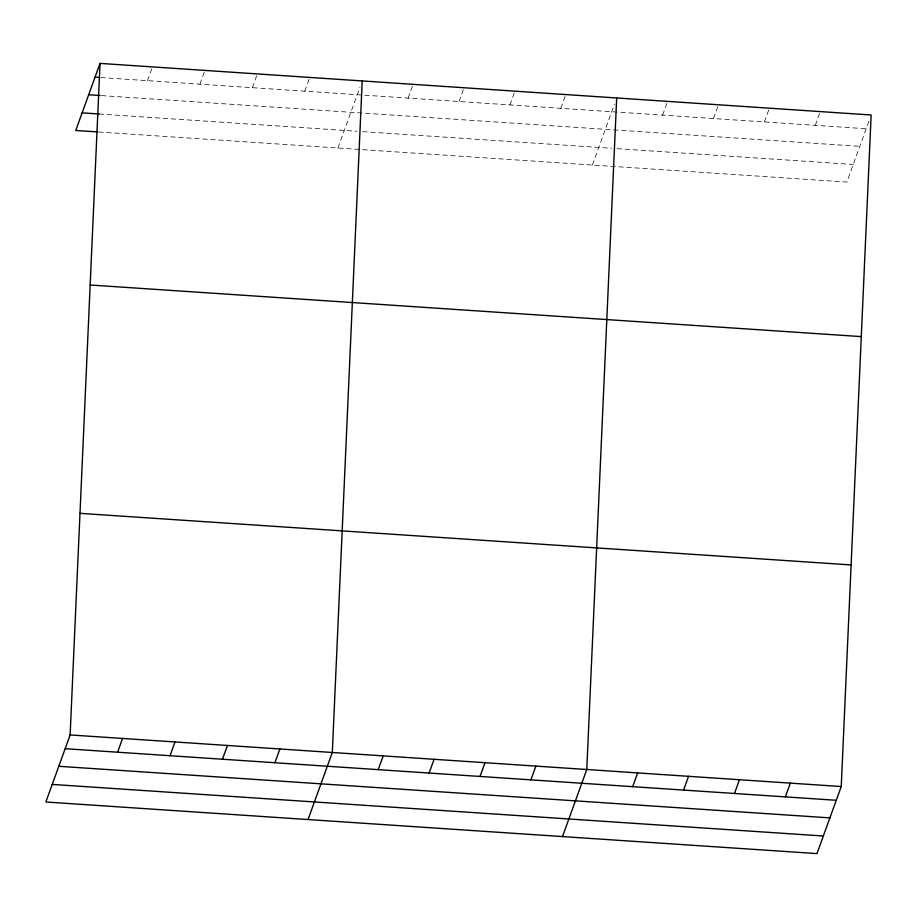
<?xml version="1.0" encoding="UTF-8"?>
<svg xmlns="http://www.w3.org/2000/svg" width="917" height="917" viewBox="0 0 917 917"><rect width="100%" height="100%" fill="white"/><g stroke="black" fill="none" stroke-linecap="round" stroke-linejoin="round"><path stroke-width="0.69" stroke-dasharray="4.58 3.44" d="M147.488 80.662L152.474 66.907M199.929 84.169L204.904 70.414M252.358 87.677L257.345 73.922M304.799 91.184L309.774 77.429M337.937 148.004L359.957 87.195M408.134 98.108L413.108 84.353M459.027 101.512L464.002 87.757M509.921 104.916L514.895 91.161M560.814 108.321L565.789 94.566M592.405 165.037L614.424 104.217M662.601 115.129L667.576 101.374M713.495 118.534L718.469 104.779M764.388 121.938L769.363 108.183M815.282 125.342L820.257 111.587M868.892 121.25L846.872 182.059L98.44 131.979M100.721 77.532L866.175 128.747M101.443 95.597L859.802 146.342M99.139 114.006L357.034 131.269M362.685 131.647L611.501 148.29M617.152 148.669L853.246 164.464"/><path stroke-width="1.38" d="M70.128 734.941L100.033 63.399L871.15 114.992L841.244 786.534L816.967 853.601L45.85 802.008L70.128 734.941L841.244 786.534M362.215 80.937L332.309 752.479L308.032 819.546M616.683 97.97L586.777 769.512L562.499 836.579M100.033 63.399L75.756 130.466L97.019 131.888M117.582 752.204L122.557 738.449M170.023 755.711L174.998 741.956M222.453 759.219L227.439 745.464M274.894 762.726L279.868 748.971M378.217 769.65L383.203 755.895M429.11 773.054L434.096 759.299M480.004 776.458L484.99 762.703M530.897 779.863L535.883 766.108M632.684 786.671L637.67 772.916M683.578 790.076L688.564 776.321M734.471 793.48L739.457 779.725M785.365 796.884L790.351 783.129M95.059 77.154L99.311 77.441M88.685 94.749L100.022 95.506M82.129 112.871L99.139 114.006M90.164 285.004L861.281 336.608M79.997 513.337L851.114 564.929M65.153 748.696L836.258 800.289M58.78 766.291L829.896 817.884M52.223 784.413L823.328 836.006"/></g></svg>
